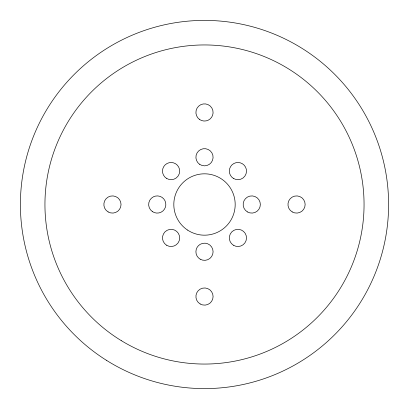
<?xml version="1.0" encoding="UTF-8"?>
<svg xmlns="http://www.w3.org/2000/svg" width="409" height="409" viewBox="0 0 409 409"><rect width="100%" height="100%" fill="white"/><g stroke="black" fill="none" stroke-linecap="round" stroke-linejoin="round"><path stroke-width="0.61" d="M187.521 230.057A30.685 30.685 0 0 0 235.124 206.427A30.685 30.685 0 0 0 190.855 177.015A30.685 30.685 0 0 0 187.521 230.057M166.56 245.216A8.589 8.589 0 0 0 179.674 238.181A8.589 8.589 0 0 0 167.025 230.344A8.589 8.589 0 0 0 166.56 245.216M200.206 259.194A8.589 8.589 0 0 0 213.089 251.755A8.589 8.589 0 0 0 200.206 244.311A8.589 8.589 0 0 0 200.206 259.194M233.386 245.216A8.589 8.589 0 0 0 246.499 238.181A8.589 8.589 0 0 0 233.851 230.344A8.589 8.589 0 0 0 233.386 245.216M247.455 211.939A8.589 8.589 0 0 0 260.344 204.5A8.589 8.589 0 0 0 247.455 197.061A8.589 8.589 0 0 0 247.455 211.939M233.386 178.39A8.589 8.589 0 0 0 246.499 171.356A8.589 8.589 0 0 0 233.851 163.513A8.589 8.589 0 0 0 233.386 178.39M199.745 164.403A8.589 8.589 0 0 0 213.074 157.787A8.589 8.589 0 0 0 200.681 149.551A8.589 8.589 0 0 0 199.745 164.403M166.56 178.39A8.589 8.589 0 0 0 179.674 171.356A8.589 8.589 0 0 0 167.025 163.513A8.589 8.589 0 0 0 166.56 178.39M152.491 211.657A8.589 8.589 0 0 0 165.824 205.042A8.589 8.589 0 0 0 153.426 196.806A8.589 8.589 0 0 0 152.491 211.657M106.289 360.217A184.101 184.101 0 0 0 388.463 211.693A184.101 184.101 0 0 0 118.748 41.59A184.101 184.101 0 0 0 106.289 360.217M199.745 119.607A8.589 8.589 0 0 0 213.074 112.986A8.589 8.589 0 0 0 200.681 104.755A8.589 8.589 0 0 0 199.745 119.607M292.256 211.939A8.589 8.589 0 0 0 305.145 204.5A8.589 8.589 0 0 0 292.256 197.061A8.589 8.589 0 0 0 292.256 211.939M200.206 303.989A8.589 8.589 0 0 0 213.089 296.551A8.589 8.589 0 0 0 200.206 289.112A8.589 8.589 0 0 0 200.206 303.989M108.155 211.939A8.589 8.589 0 0 0 121.038 204.5A8.589 8.589 0 0 0 108.155 197.061A8.589 8.589 0 0 0 108.155 211.939M121.35 340.677A159.556 159.556 0 0 0 364.005 208.426A159.556 159.556 0 0 0 128.145 64.402A159.556 159.556 0 0 0 121.35 340.677"/></g></svg>
